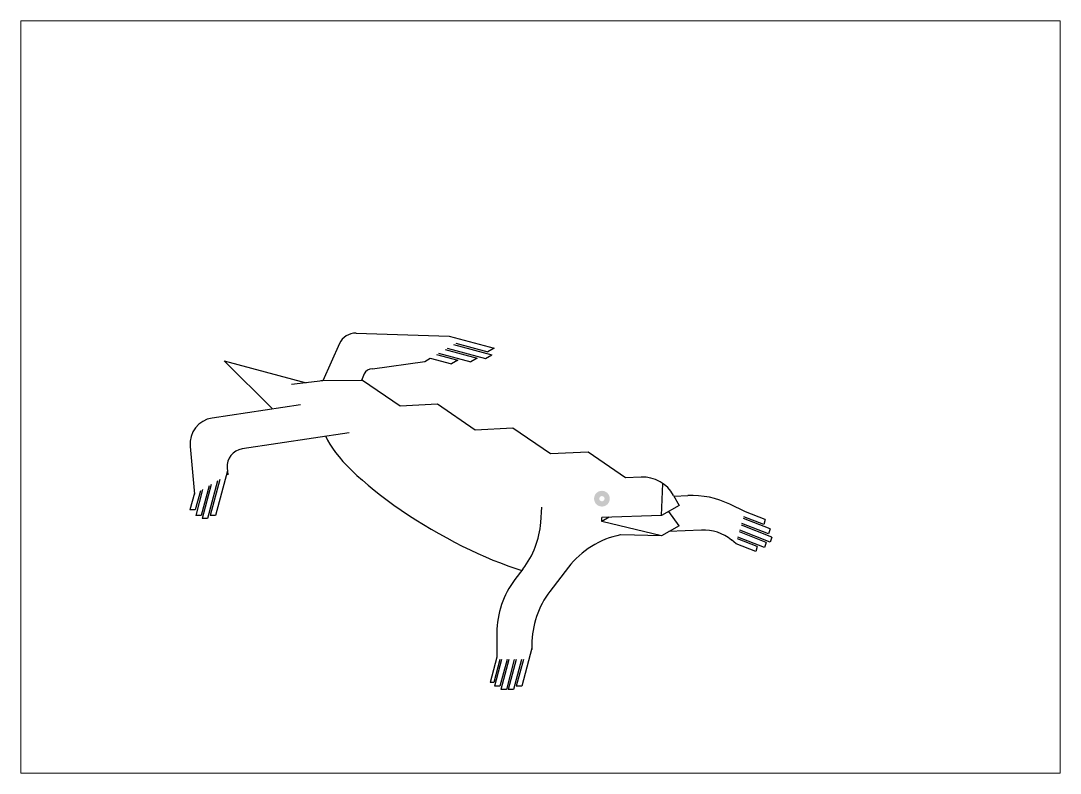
# Paper-space layout 'Layout1' of a CAD drawing. Extents: x 0.2 to 10.2, y 0.4 to 7.6.
# The model-space entities are those that its viewports show. They can reach past a viewport. Long polylines and large blocks are cut down to what shows.
import ezdxf

# ---------------------------------------------------------------- set-up
doc = ezdxf.new("R2010")
doc.units = 0
doc.header["$MEASUREMENT"] = 0
doc.linetypes.add('TRAZO_Y_PUNTO', pattern=[1, 0.5, -0.25, 0, -0.25])
doc.layers.get('0').update_dxf_attribs({"linetype": 'CONTINUOUS'})

msp = doc.modelspace()

# ---------------------------------------------------------------- hatches: boundary and pattern name
h = msp.add_hatch(color=256)
h.paths.add_polyline_path([(6.112, 3.088, 1), (6.292, 3.088, 1)])
h.paths.add_polyline_path([(6.232, 3.088, -1), (6.172, 3.088, -1)], flags=16)

# ---------------------------------------------------------------- linework, layer by layer
for p, q in [((3.392, 4.979), (4.455, 4.946)), ((4.455, 4.946), (4.972, 4.808)), ((3.204, 4.861), (3.012, 4.435)), ((4.409, 4.793), (4.776, 4.695)), ((4.434, 4.807), (4.87, 4.69)), ((4.507, 4.849), (4.944, 4.732)), ((4.532, 4.864), (4.899, 4.765)), ((4.972, 4.808), (4.899, 4.765)), ((1.886, 4.664), (2.822, 4.413)), ((1.886, 4.664), (2.437, 4.113)), ((3.581, 4.573), (4.178, 4.657)), ((4.178, 4.657), (4.238, 4.694)), ((4.238, 4.694), (4.483, 4.628)), ((4.311, 4.736), (4.556, 4.671)), ((4.336, 4.75), (4.703, 4.652)), ((4.556, 4.671), (4.483, 4.628)), ((4.776, 4.695), (4.703, 4.652)), ((4.87, 4.69), (4.944, 4.732)), ((3.486, 4.514), (3.453, 4.44)), ((3.012, 4.435), (2.654, 4.394)), ((2.758, 4.161), (1.75, 4.01)), ((3.314, 3.839), (2.09, 3.656)), ((1.496, 3.685), (1.546, 3.14)), ((1.923, 3.405), (1.787, 2.897)), ((1.92, 3.44), (1.928, 3.36)), ((1.713, 3.236), (1.622, 2.897)), ((1.737, 3.25), (1.633, 2.862)), ((1.81, 3.292), (1.695, 2.862)), ((1.835, 3.307), (1.725, 2.897)), ((6.883, 2.894), (6.898, 3.262)), ((1.545, 3.152), (1.494, 2.961)), ((1.615, 3.179), (1.556, 2.961)), ((1.639, 3.193), (1.56, 2.897)), ((7.021, 3.124), (7.083, 3.01)), ((7.026, 3.115), (7.182, 3.123)), ((5.504, 2.817), (5.517, 2.99)), ((7.083, 3.01), (6.883, 2.894)), ((7.841, 2.939), (7.664, 3.025)), ((1.556, 2.961), (1.494, 2.961)), ((1.622, 2.897), (1.56, 2.897)), ((1.695, 2.862), (1.633, 2.862)), ((1.787, 2.897), (1.725, 2.897)), ((6.883, 2.894), (6.2, 2.873)), ((6.285, 2.876), (6.2, 2.827)), ((6.2, 2.827), (6.2, 2.873)), ((7.083, 2.779), (6.966, 2.942)), ((8.123, 2.743), (7.818, 2.862)), ((8.05, 2.793), (7.824, 2.882)), ((8.067, 2.851), (7.841, 2.939)), ((8.067, 2.851), (8.05, 2.793)), ((6.883, 2.663), (6.2, 2.827)), ((7.083, 2.779), (6.883, 2.663)), ((8.142, 2.65), (7.796, 2.785)), ((8.106, 2.686), (7.801, 2.804)), ((8.123, 2.743), (8.106, 2.686)), ((6.883, 2.663), (6.416, 2.674)), ((7.34, 2.73), (6.967, 2.712)), ((7.599, 2.637), (7.599, 2.635)), ((7.734, 2.573), (7.682, 2.616)), ((7.977, 2.543), (7.751, 2.631)), ((8.061, 2.531), (7.756, 2.65)), ((8.078, 2.589), (7.773, 2.708)), ((8.125, 2.592), (7.779, 2.727)), ((8.142, 2.65), (8.125, 2.592)), ((7.96, 2.485), (7.734, 2.573)), ((7.977, 2.543), (7.96, 2.485)), ((8.078, 2.589), (8.061, 2.531)), ((5.299, 2.283), (5.208, 2.165)), ((5.82, 2.304), (5.608, 2.029)), ((5.001, 1.555), (5.001, 1.276)), ((5.401, 1.378), (5.285, 0.944)), ((5.401, 1.419), (5.401, 1.365)), ((5.001, 1.276), (4.924, 0.988)), ((5.035, 1.25), (4.965, 0.988)), ((5.056, 1.25), (4.974, 0.944)), ((5.118, 1.25), (5.036, 0.944)), ((5.139, 1.25), (5.048, 0.909)), ((5.201, 1.25), (5.11, 0.909)), ((5.222, 1.25), (5.13, 0.909)), ((5.284, 1.25), (5.193, 0.909)), ((5.305, 1.25), (5.223, 0.944)), ((4.965, 0.988), (4.924, 0.988)), ((5.036, 0.944), (4.974, 0.944)), ((5.11, 0.909), (5.048, 0.909)), ((5.193, 0.909), (5.13, 0.909)), ((5.285, 0.944), (5.223, 0.944))]:
    msp.add_line(p, q)
at = {"linetype": 'TRAZO_Y_PUNTO'}
for p, q in [((3.466, 4.44), (2.99, 4.434)), ((3.895, 4.146), (3.466, 4.44)), ((4.324, 4.167), (3.895, 4.146)), ((4.754, 3.872), (4.324, 4.167)), ((5.184, 3.893), (4.754, 3.872)), ((5.613, 3.599), (5.184, 3.893)), ((6.043, 3.619), (5.613, 3.599)), ((6.472, 3.325), (6.043, 3.619)), ((6.65, 3.333), (6.472, 3.325))]:
    msp.add_line(p, q, dxfattribs=at)
for centre, radius, start, end in [((3.386, 4.779), 0.2, 88.2228, 155.8175), ((3.577, 4.473), 0.1, 88.2228, 155.8175), ((1.794, 3.713), 0.3, 98.513, 185.3179), ((2.119, 3.458), 0.2, 98.513, 185.3179), ((6.669, 2.934), 0.4, 28.3972, 92.7422), ((7.23, 2.124), 1, 64.2392, 92.7393), ((4.506, 2.893), 1, 322.4302, 355.6525), ((6.612, 1.694), 1, 101.3343, 142.4302), ((7.364, 2.23), 0.5, 50.4639, 92.7393), ((6.001, 1.555), 1, 142.4302, 180), ((6.401, 1.419), 1, 142.4302, 180)]:
    msp.add_arc(centre, radius, start, end)
msp.add_ellipse((4.527, 3.139), major_axis=(1.49, -0.861), ratio=0.281148, start_param=3.498749, end_param=5.401958)

psp = doc.layouts.get("Layout1")

# ---------------------------------------------------------------- viewports
at = {"layer": '0', "view_target_point": (-126, 0)}
psp.add_viewport(center=(5.25, 4), size=(10, 7.24), view_center_point=(131.5, 4.25), view_height=8.59865, dxfattribs=at)

doc.saveas('drawing.dxf')
